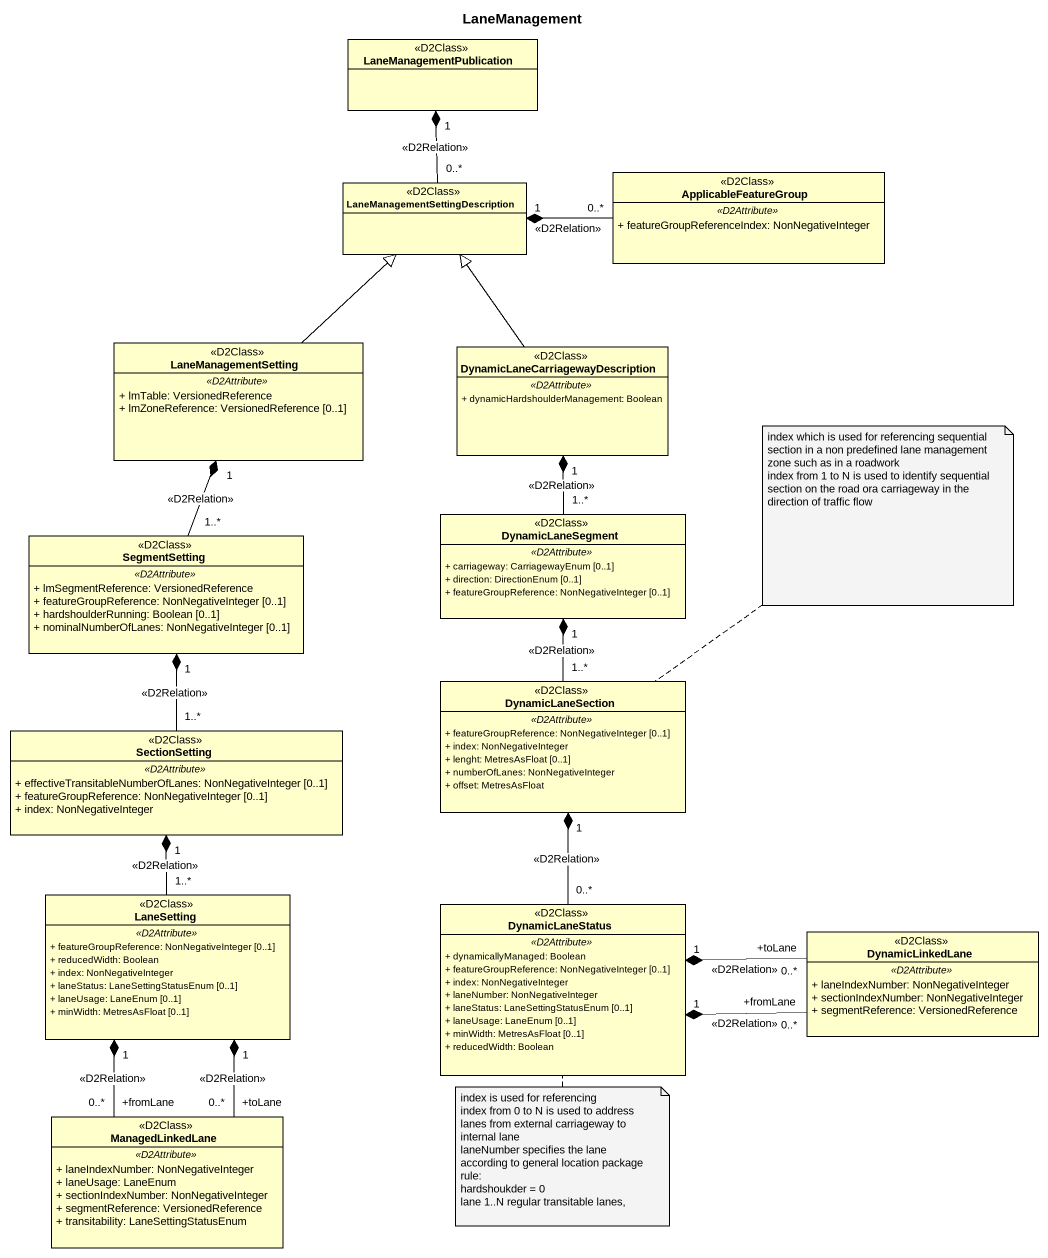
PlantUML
@startuml
title LaneManagement
hide circle
hide empty members
skinparam classAttributeIconSize 0
class LaneManagementPublication <<D2Class>>
class ApplicableFeatureGroup <<D2Class>> {
  .. <<D2Attribute>> ..
  + featureGroupReferenceIndex: NonNegativeInteger
}
class "LaneManagementSettingDescription" as LaneManagementSettingDescrip <<D2Class>>
class LaneManagementSetting <<D2Class>> {
  .. <<D2Attribute>> ..
  + lmTable: VersionedReference
  + lmZoneReference: VersionedReference [0..1]
}
class "DynamicLaneCarriagewayDescription" as DynamicLaneCarriagewayDescri <<D2Class>> {
  .. <<D2Attribute>> ..
  + dynamicHardshoulderManagement: Boolean
}
class SegmentSetting <<D2Class>> {
  .. <<D2Attribute>> ..
  + lmSegmentReference: VersionedReference
  + featureGroupReference: NonNegativeInteger [0..1]
  + hardshoulderRunning: Boolean [0..1]
  + nominalNumberOfLanes: NonNegativeInteger [0..1]
}
class DynamicLaneSegment <<D2Class>> {
  .. <<D2Attribute>> ..
  + carriageway: CarriagewayEnum [0..1]
  + direction: DirectionEnum [0..1]
  + featureGroupReference: NonNegativeInteger [0..1]
}
class DynamicLaneSection <<D2Class>> {
  .. <<D2Attribute>> ..
  + featureGroupReference: NonNegativeInteger [0..1]
  + index: NonNegativeInteger
  + lenght: MetresAsFloat [0..1]
  + numberOfLanes: NonNegativeInteger
  + offset: MetresAsFloat
}
class SectionSetting <<D2Class>> {
  .. <<D2Attribute>> ..
  + effectiveTransitableNumberOfLanes: NonNegativeInteger [0..1]
  + featureGroupReference: NonNegativeInteger [0..1]
  + index: NonNegativeInteger
}
class LaneSetting <<D2Class>> {
  .. <<D2Attribute>> ..
  + featureGroupReference: NonNegativeInteger [0..1]
  + reducedWidth: Boolean
  + index: NonNegativeInteger
  + laneStatus: LaneSettingStatusEnum [0..1]
  + laneUsage: LaneEnum [0..1]
  + minWidth: MetresAsFloat [0..1]
}
class DynamicLaneStatus <<D2Class>> {
  .. <<D2Attribute>> ..
  + dynamicallyManaged: Boolean
  + featureGroupReference: NonNegativeInteger [0..1]
  + index: NonNegativeInteger
  + laneNumber: NonNegativeInteger
  + laneStatus: LaneSettingStatusEnum [0..1]
  + laneUsage: LaneEnum [0..1]
  + minWidth: MetresAsFloat [0..1]
  + reducedWidth: Boolean
}
class DynamicLinkedLane <<D2Class>> {
  .. <<D2Attribute>> ..
  + laneIndexNumber: NonNegativeInteger
  + sectionIndexNumber: NonNegativeInteger
  + segmentReference: VersionedReference
}
class ManagedLinkedLane <<D2Class>> {
  .. <<D2Attribute>> ..
  + laneIndexNumber: NonNegativeInteger
  + laneUsage: LaneEnum
  + sectionIndexNumber: NonNegativeInteger
  + segmentReference: VersionedReference
  + transitability: LaneSettingStatusEnum
}
ApplicableFeatureGroup "0..*" -left-* "1" LaneManagementSettingDescrip : <<D2Relation>>
LaneManagementSettingDescrip "0..*" -up-* "1" LaneManagementPublication : <<D2Relation>>
LaneManagementSetting -up-|> LaneManagementSettingDescrip
DynamicLaneCarriagewayDescri -up-|> LaneManagementSettingDescrip
SegmentSetting "1..*" -up-* "1" LaneManagementSetting : <<D2Relation>>
DynamicLaneSegment "1..*" -up-* "1" DynamicLaneCarriagewayDescri : <<D2Relation>>
DynamicLaneSection "1..*" -up-* "1" DynamicLaneSegment : <<D2Relation>>
SectionSetting "1..*" -up-* "1" SegmentSetting : <<D2Relation>>
LaneSetting "1..*" -up-* "1" SectionSetting : <<D2Relation>>
DynamicLaneStatus "0..*" -up-* "1" DynamicLaneSection : <<D2Relation>>
DynamicLinkedLane "+fromLane\n0..*" -left-* "1" DynamicLaneStatus : <<D2Relation>>
DynamicLinkedLane "+toLane\n0..*" -left-* "1" DynamicLaneStatus : <<D2Relation>>
ManagedLinkedLane "+fromLane\n0..*" -up-* "1" LaneSetting : <<D2Relation>>
ManagedLinkedLane "+toLane\n0..*" -up-* "1" LaneSetting : <<D2Relation>>
note top of DynamicLaneSection
  index which is used for referencing sequential section in a non predefined lane management zone such as in a roadwork
  index from 1 to N is used to identify sequential section on the road ora carriageway in the direction of traffic flow
end note
note bottom of DynamicLaneStatus
  index is used for referencing
  index from 0 to N is used to address lanes from external carriageway to internal lane
  laneNumber specifies the lane according to general location package rule:
  hardshoukder = 0
  lane 1..N regular transitable lanes,
end note
@enduml
